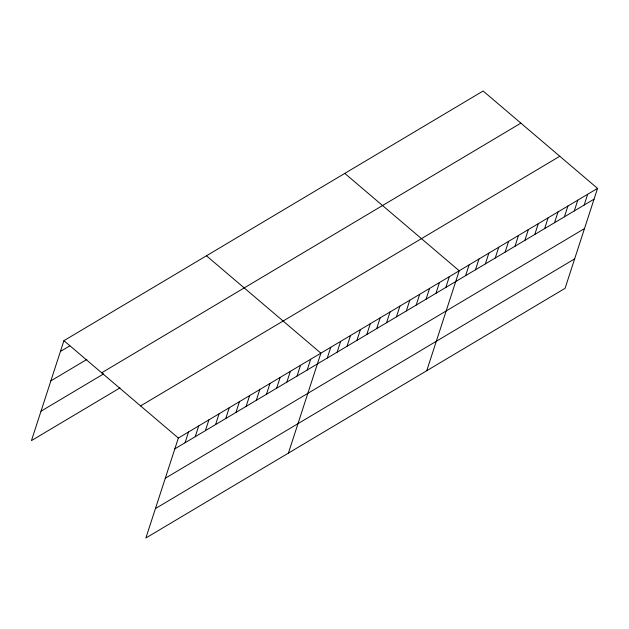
<?xml version="1.0" encoding="UTF-8"?>
<svg xmlns="http://www.w3.org/2000/svg" width="629" height="629" viewBox="0 0 629 629"><rect width="100%" height="100%" fill="white"/><g stroke="black" fill="none" stroke-linecap="round" stroke-linejoin="round"><path stroke-width="0.94" d="M597.55 188.386L178.353 438.051L145.881 537.992L565.078 288.326L597.55 188.386L483.119 91.008L63.922 340.674L31.45 440.614L119.942 387.912M185.036 442.769L188.535 431.989M195.218 436.699L198.717 425.927M205.392 430.637L208.899 419.865M215.574 424.575L219.081 413.796M225.756 418.513L229.255 407.734M235.938 412.451L239.437 401.672M246.12 406.389L249.619 395.61M256.294 400.319L259.801 389.548M266.476 394.257L269.983 383.478M276.658 388.195L280.157 377.416M286.84 382.133L290.339 371.354M297.022 376.071L300.52 365.292M307.196 370.009L310.702 359.23M288.412 453.108L320.884 353.168L206.446 255.791M327.261 358.058L330.76 347.279M337.144 352.169L340.643 341.398M347.019 346.288L350.526 335.509M356.902 340.399L360.409 329.627M366.786 334.518L370.284 323.738M376.669 328.629L380.168 317.857M386.544 322.748L390.051 311.968M396.427 316.859L399.926 306.087M406.31 310.978L409.809 300.198M416.194 305.089L419.692 294.317M426.069 299.207L429.576 288.428M435.952 293.318L439.451 282.547M445.835 287.437L449.334 276.658M426.745 370.717L459.217 270.777L344.786 173.4M465.594 275.667L469.1 264.888M475.477 269.778L478.976 259.006M485.36 263.897L488.859 253.117M495.235 258.008L498.742 247.236M505.118 252.127L508.617 241.347M515.002 246.238L518.5 235.466M524.885 240.357L528.384 229.577M534.76 234.468L538.267 223.696M544.643 228.586L548.142 217.807M554.526 222.697L558.025 211.926M564.402 216.816L567.908 206.037M574.285 210.927L577.792 200.156M584.168 205.046L587.667 194.267M60.423 351.454L69.819 345.856M50.863 380.875L86.881 359.426M101.686 372.808L520.883 123.142M41.011 411.193L103.659 373.878M140.589 405.917L559.786 156.251M174.854 448.831L594.051 199.157M165.293 478.252L584.49 228.586M155.442 508.57L574.639 258.896M63.922 340.674L178.353 438.051"/></g></svg>
